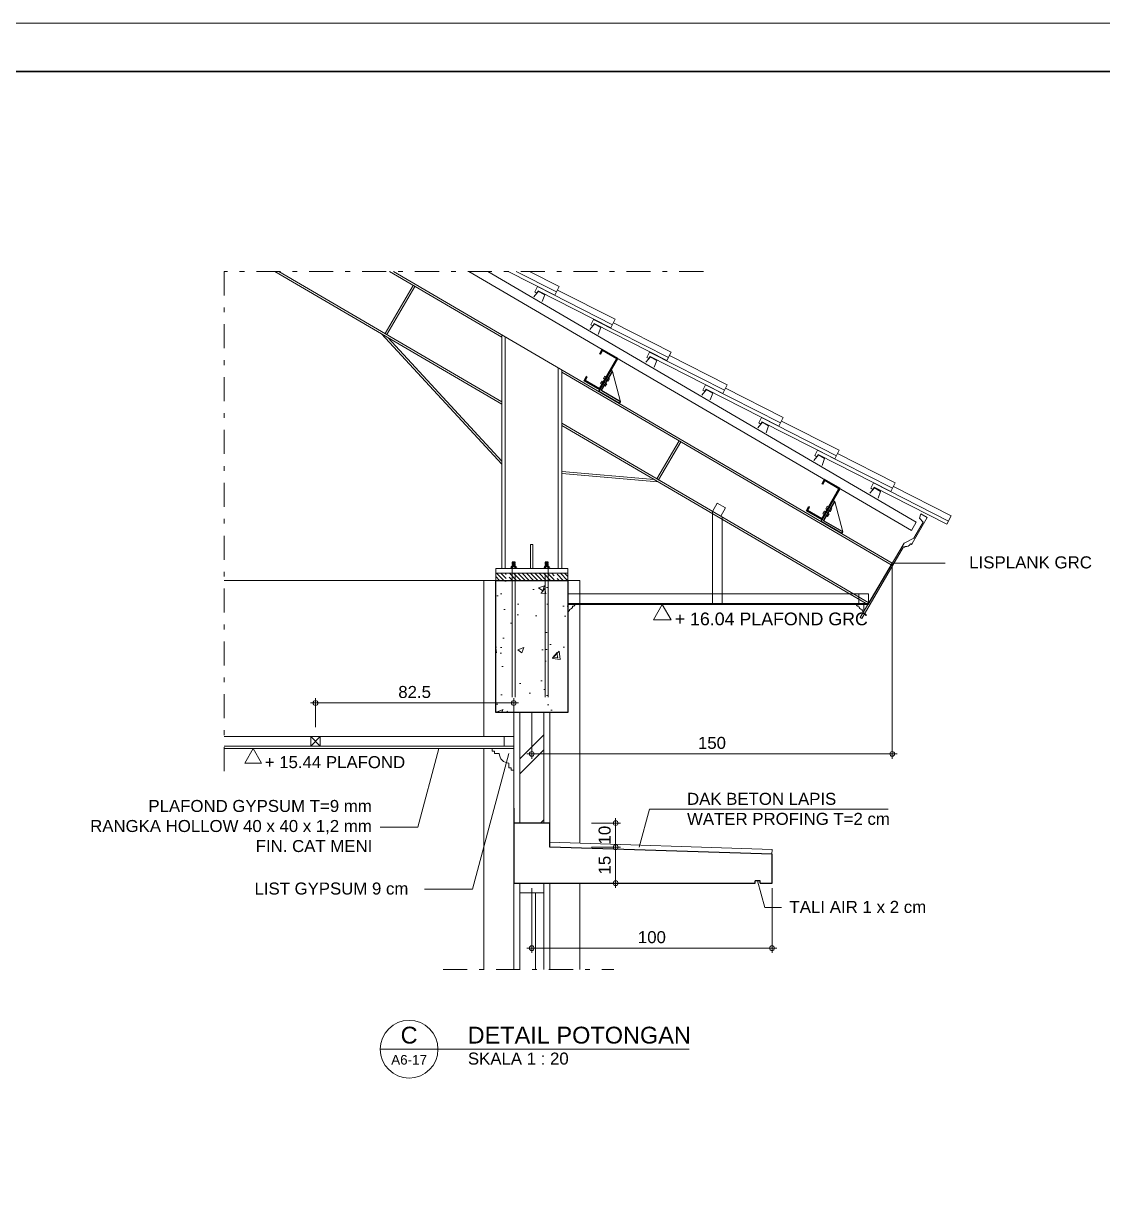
# Model space of a CAD drawing. Header units: millimetres. Extents: x -11 to 1625, y -267 to 180.
# Drawn here: x 937.21 to 959.67, y -181.27 to -157 of the extents above; entities that cross this region are included whole.
import ezdxf
from ezdxf.enums import TextEntityAlignment as Align

# ---------------------------------------------------------------- set-up
doc = ezdxf.new("R2010")
doc.units = ezdxf.units.MM
doc.linetypes.add('DASHDOT', pattern=[1, 0.5, -0.25, 0, -0.25])
doc.layers.add('03-GRS', color=3, linetype='Continuous')
for name, color, linetype, lineweight in [('ars', 11, 'Continuous', 5), ('atap', 7, 'Continuous', 20), ('balok', 111, 'Continuous', 35), ('blk', 1, 'Continuous', 30), ('GEN', 11, 'Continuous', 5), ('GRS KOP', 1, 'Continuous', 35), ('kap', 71, 'Continuous', 15), ('kop', 7, 'Continuous', 20), ('kus', 63, 'Continuous', 15), ('lan', 7, 'Continuous', 15), ('not', 7, 'Continuous', 20), ('pla', 213, 'Continuous', 15), ('tem', 5, 'Continuous', 20), ('u', 6, 'Continuous', 20)]:
    doc.layers.add(name, color=color, linetype=linetype, lineweight=lineweight)
doc.styles.add('BARU', font='complex.shx')
doc.styles.add('S', font='SIMPLEX', dxfattribs={"width": 1.1})
doc.styles.get("Standard").update_dxf_attribs({"font": 'ARIALUNI.TTF'})
doc.dimstyles.new('SK-20', dxfattribs={"dimtxt": 0.25, "dimasz": 0.1, "dimexe": 0.1, "dimexo": 0, "dimgap": 0.1, "dimtad": 1, "dimdec": 0, "dimlfac": 20, "dimzin": 12, "dimdsep": 46, "dimtxsty": 'Standard', "dimblk": 'BULAT', "dimcen": 0.1, "dimdle": 0.1, "dimclrd": 256, "dimclre": 256, "dimclrt": 256, "dimadec": 0, "dimazin": 3, "dimtfac": 1, "dimtdec": 0, "dimtix": 1, "dimtofl": 0, "dimtmove": 0, "dimatfit": 3, "dimldrblk": 'BULAT', "dimfxl": 0, "dimtolj": 1, "dimtzin": 0, "dimlwd": -1, "dimlwe": -1, "dimarcsym": 0})

# ---------------------------------------------------------------- blocks, each defined once
blk = doc.blocks.new('Ndtpd')
blk.add_line((0.747, 0), (-0.747, 0))
blk.add_circle((0, 0), 0.747)
at = {"flags": 4}
for tag, height, p in [('NO', 0.5, (0, 0.148)), ('NOLBR', 0.3, (0, -0.398))]:
    blk.add_attdef(tag, text='', height=height, dxfattribs=at).set_placement(p, align=Align.CENTER)
for tag, p, height in [('NDTPD', (1.516, 0.148), 0.5), ('SKALA', (1.523, -0.398), 0.3)]:
    blk.add_attdef(tag, p, '', height=height, dxfattribs=at)
blk = doc.blocks.new('BULAT')
for p, q in [((-1, 0), (1, 0)), ((0, -1), (0, 1))]:
    blk.add_line(p, q)
blk.add_circle((0, 0), 0.5)
blk = doc.blocks.new('*D3239')
at = {"layer": 'Defpoints', "color": 0, "ltscale": 0.15}
for p in [(947.787, -174.998), (952.787, -174.998), (947.787, -176.248)]:
    blk.add_point(p, dxfattribs=at)
at = {"layer": 'u', "ltscale": 0.15}
for p, q in [((947.787, -174.998), (947.787, -176.348)), ((952.787, -174.998), (952.787, -176.348)), ((952.687, -176.248), (947.887, -176.248))]:
    blk.add_line(p, q, dxfattribs=at)
at = {"layer": 'u', "ltscale": 0.15, "xscale": 0.1, "yscale": 0.1, "zscale": 0.1, "rotation": 180}
blk.add_blockref('BULAT', (947.787, -176.248), dxfattribs=at)
at = {"layer": 'u', "ltscale": 0.15, "xscale": 0.1, "yscale": 0.1, "zscale": 0.1}
blk.add_blockref('BULAT', (952.787, -176.248), dxfattribs=at)
at = {"layer": 'u', "ltscale": 0.15, "insert": (950.287, -176.02), "char_height": 0.25, "attachment_point": 5}
blk.add_mtext('\\A1;100', dxfattribs=at)
blk = doc.blocks.new('A$C58C93239')
at = {"layer": '03-GRS'}
for p, q in [((-662, 1348), (-12, 1721)), ((-662, 1348), (-12, 1721)), ((-619, 1336), (-23, 1677)), ((-619, 1336), (-23, 1677)), ((60, 1531), (-23, 1677)), ((60, 1531), (-23, 1677)), ((88, 1547), (-12, 1721)), ((88, 1547), (-12, 1721)), ((60, 1531), (88, 1547)), ((60, 1531), (88, 1547)), ((83, 46), (-662, 1348)), ((83, 46), (-662, 1348)), ((94, 90), (-619, 1336)), ((94, 90), (-619, 1336)), ((-444, 805), (-374, 845)), ((-444, 805), (-374, 845)), ((3, 24), (-444, 805)), ((3, 24), (-444, 805)), ((-267, 399), (-74, 510)), ((-267, 399), (-74, 510)), ((606, 577), (634, 593)), ((606, 577), (634, 593)), ((690, 431), (606, 577)), ((690, 431), (606, 577)), ((734, 419), (634, 593)), ((734, 419), (634, 593)), ((83, 46), (734, 419)), ((83, 46), (734, 419)), ((122, -23), (83, 46)), ((122, -23), (83, 46)), ((94, 90), (690, 431)), ((94, 90), (690, 431)), ((-785, -450), (-4, -3)), ((-785, -450), (-4, -3)), ((-746, -520), (-785, -450)), ((-746, -520), (-785, -450)), ((-746, -520), (122, -23)), ((-746, -520), (122, -23))]:
    blk.add_line(p, q, dxfattribs=at)
blk.add_ellipse((-14, 14), major_axis=(-14.1, 14.1), ratio=1, start_param=2.87598, end_param=4.446776, dxfattribs=at)
blk.add_ellipse((-14, 14), major_axis=(-14.1, 14.1), ratio=1, start_param=2.87598, end_param=4.446776, dxfattribs=at)
at = {"layer": 'atap', "color": 2}
for p, q in [((-444, 805), (-785, -450)), ((-327, 503), (-133, 614)), ((-327, 503), (-267, 399)), ((-267, 399), (-74, 510)), ((-133, 614), (-74, 510)), ((-208, 295), (-14, 406)), ((-208, 295), (-14, 406)), ((-208, 295), (-148, 191)), ((-148, 191), (46, 302)), ((-14, 406), (46, 302))]:
    blk.add_line(p, q, dxfattribs=at)
blk = doc.blocks.new('GORDING 150')
at = {"layer": 'balok', "color": 1, "ltscale": 0.5, "xscale": 0.09999999997671699, "yscale": 0.09999999997671699, "zscale": 0.09999999997671699}
blk.add_blockref('A$C58C93239', (12.8, -47.9), dxfattribs=at)
blk = doc.blocks.new('PEILA')
blk.add_lwpolyline([(-0.188, -0.325), (0.188, -0.325), (0, 0)], close=True)
at = {"style": 'S', "width": 1.1, "flags": 4}
blk.add_attdef('CAT', (0.265, -0.289), '', height=0.2, dxfattribs=at)
blk = doc.blocks.new('kop')
at = {"layer": 'GRS KOP'}
blk.add_lwpolyline([(1, 54), (83, 54), (83, 1), (1, 1)], close=True, dxfattribs=at)
at = {"layer": 'kop', "color": 7}
for p, q in [((84, 55), (0, 55)), ((0, 0), (84, 0))]:
    blk.add_line(p, q, dxfattribs=at)
at = {"layer": 'kop', "style": 'BARU', "flags": 4}
for p, height in [((73.8, 5.4), 0.35), ((80.303, 5.382), 0.25), ((73.8, 4.9), 0.35), ((80.303, 4.882), 0.25), ((73.8, 4.4), 0.35), ((80.303, 4.382), 0.25)]:
    blk.add_attdef('-', p, '', height=height, dxfattribs=at)
at = {"layer": 'kop', "flags": 4}
for tag, p in [('AR-00', (78.057, 2.648)), ('00', (81.238, 2.647))]:
    blk.add_attdef(tag, text='', height=0.35, dxfattribs=at).set_placement(p, align=Align.MIDDLE)
blk = doc.blocks.new('*D3290')
at = {"layer": 'Defpoints', "color": 0, "ltscale": 0.15}
for p in [(943.287, -171.145), (943.287, -171.645), (947.412, -171.645)]:
    blk.add_point(p, dxfattribs=at)
at = {"layer": 'u', "ltscale": 0.15}
for p, q in [((943.287, -171.645), (943.287, -171.045)), ((947.412, -171.645), (947.412, -171.045)), ((947.312, -171.145), (943.387, -171.145))]:
    blk.add_line(p, q, dxfattribs=at)
at = {"layer": 'u', "ltscale": 0.15, "xscale": 0.1, "yscale": 0.1, "zscale": 0.1, "rotation": 180}
blk.add_blockref('BULAT', (943.287, -171.145), dxfattribs=at)
at = {"layer": 'u', "ltscale": 0.15, "xscale": 0.1, "yscale": 0.1, "zscale": 0.1}
blk.add_blockref('BULAT', (947.412, -171.145), dxfattribs=at)
at = {"layer": 'u', "ltscale": 0.15, "insert": (945.35, -170.917), "char_height": 0.25, "attachment_point": 5}
blk.add_mtext('\\A1;82.5', dxfattribs=at)
blk = doc.blocks.new('*D3291')
at = {"layer": 'Defpoints', "color": 0, "ltscale": 0.15}
for p in [(949.033, -173.645), (949.033, -174.145), (949.533, -174.145)]:
    blk.add_point(p, dxfattribs=at)
at = {"layer": 'u', "ltscale": 0.15}
for p, q in [((949.033, -173.645), (949.633, -173.645)), ((949.533, -173.745), (949.533, -174.045)), ((949.033, -174.145), (949.633, -174.145))]:
    blk.add_line(p, q, dxfattribs=at)
at = {"layer": 'u', "ltscale": 0.15, "xscale": 0.1, "yscale": 0.1, "zscale": 0.1}
for p, rotation in [((949.533, -173.645), 90), ((949.533, -174.145), 270)]:
    blk.add_blockref('BULAT', p, dxfattribs=dict(at, rotation=rotation))
at = {"layer": 'u', "ltscale": 0.15, "insert": (949.305, -173.895), "char_height": 0.25, "attachment_point": 5, "rotation": 90}
blk.add_mtext('\\A1;10', dxfattribs=at)
blk = doc.blocks.new('*D3292')
at = {"layer": 'Defpoints', "color": 0, "ltscale": 0.15}
for p in [(949.033, -174.145), (949.033, -174.895), (949.533, -174.895)]:
    blk.add_point(p, dxfattribs=at)
at = {"layer": 'u', "ltscale": 0.15}
for p, q in [((949.033, -174.145), (949.633, -174.145)), ((949.533, -174.245), (949.533, -174.795)), ((949.033, -174.895), (949.633, -174.895))]:
    blk.add_line(p, q, dxfattribs=at)
at = {"layer": 'u', "ltscale": 0.15, "xscale": 0.1, "yscale": 0.1, "zscale": 0.1}
for p, rotation in [((949.533, -174.145), 90), ((949.533, -174.895), 270)]:
    blk.add_blockref('BULAT', p, dxfattribs=dict(at, rotation=rotation))
at = {"layer": 'u', "ltscale": 0.15, "insert": (949.305, -174.52), "char_height": 0.25, "attachment_point": 5, "rotation": 90}
blk.add_mtext('\\A1;15', dxfattribs=at)
blk = doc.blocks.new('*D3302')
at = {"layer": 'Defpoints', "color": 0, "ltscale": 0.15}
for p in [(955.288, -168.234), (947.787, -171.345), (947.787, -172.205)]:
    blk.add_point(p, dxfattribs=at)
at = {"layer": 'u', "ltscale": 0.15}
for p, q in [((955.288, -168.234), (955.288, -172.305)), ((947.787, -171.345), (947.787, -172.305)), ((955.188, -172.205), (947.887, -172.205))]:
    blk.add_line(p, q, dxfattribs=at)
at = {"layer": 'u', "ltscale": 0.15, "xscale": 0.1, "yscale": 0.1, "zscale": 0.1, "rotation": 180}
blk.add_blockref('BULAT', (947.787, -172.205), dxfattribs=at)
at = {"layer": 'u', "ltscale": 0.15, "xscale": 0.1, "yscale": 0.1, "zscale": 0.1}
blk.add_blockref('BULAT', (955.288, -172.205), dxfattribs=at)
at = {"layer": 'u', "ltscale": 0.15, "insert": (951.537, -171.977), "char_height": 0.25, "attachment_point": 5}
blk.add_mtext('\\A1;150', dxfattribs=at)

msp = doc.modelspace()

# ---------------------------------------------------------------- hatches: boundary and pattern name
at = {"layer": 'ars'}
h = msp.add_hatch(dxfattribs=at)
h.set_pattern_fill('ANSI31', color=256, scale=0.5, style=0)
h.set_pattern_definition([(135, (3423.91331, 196.91442), (0.0441941738, 0.0441941738), [])])
h.paths.add_polyline_path([(947.3167745, -168.4445338), (948.2567745, -168.4445338), (948.2567746, -168.5945338), (947.3167745, -168.5945338)])
h.paths.add_polyline_path([(948.5373075, -168.4445338), (948.5373075, -168.5945338), (948.3167746, -168.5945338), (948.3167745, -168.4445338)])
h.paths.add_polyline_path([(947.0373075, -168.5945338), (947.0373075, -168.4445338), (947.2567745, -168.4445338), (947.2567746, -168.5945338)])
h = msp.add_hatch(dxfattribs=at)
h.set_pattern_fill('TEMBOK', color=256, scale=1.25)
h.set_pattern_definition([(45, (877.8084, -436.4896), (-0.8838835, 0.8838835), []), (45, (878.1209, -436.4896), (-0.8838835, 0.8838835), [])])
h.paths.add_polyline_path([(948.0373075, -171.3445338), (947.5373075, -171.3445338), (947.5373075, -173.6445338), (948.0373075, -173.6445338)])
at = {"layer": 'lan'}
h = msp.add_hatch(dxfattribs=at)
h.set_pattern_fill('AR-CONC', color=256, scale=0.007)
h.set_pattern_definition([(50, (-18.1559, -80.3849), (1.2752927, -0.1115736), [0.13335, -1.46685]), (355, (-18.1559, -80.385), (-0.2466998, 1.3373965), [0.10668, -1.17348]), (100.451, (-18.0496, -80.3942), (1.0285975, 1.2258168), [0.11333, -1.24663]), (46.1842, (-18.1559, -80.0293), (1.8975533, -0.2942963), [0.200025, -2.200275]), (96.6356, (-17.9978, -80.0539), (1.6618296, 1.731979), [0.169995, -1.869945]), (351.184, (-18.1559, -80.0293), (1.6618322, 1.731976), [0.16002, -1.76022]), (21, (-17.9781, -80.1182), (1.0613042, -0.7158586), [0.13335, -1.46685]), (326, (-17.9781, -80.1182), (0.4326142, 1.2893158), [0.10668, -1.17348]), (71.4514, (-17.8896, -80.1779), (1.4939154, 0.57346), [0.11333, -1.24663]), (37.5, (-18.1559, -80.38494), (0.02162022, 0.59188527), [0, -1.159256, 0, -1.19126, 0, -1.177925]), (7.5, (-18.1559, -80.38494), (0.46773764, 0.70126402), [0, -0.679196, 0, -1.132586, 0, -0.448945]), (327.5, (-18.55237, -80.38494), (0.94913417, -0.0401012), [0, -0.4445, 0, -1.38684, 0, -1.84023]), (317.5, (-18.7302, -80.3849), (1.0369043, 0.17798544), [0, -0.57785, 0, -0.921004, 0, -1.30683])])
h.paths.add_polyline_path([(948.5373075, -171.3445338), (947.0373075, -171.3445338), (947.0373075, -168.5945338), (948.5373075, -168.5945338)])

# ---------------------------------------------------------------- linework, layer by layer
at = {"ltscale": 10}
msp.add_line((955.2873075, -168.2335693), (954.7822319, -169.0966444), dxfattribs=at)
at = {"layer": 'ars'}
for p, q in [((942.4386741, -162.1627979), (947.1623075, -164.9270905)), ((942.5277697, -162.1627979), (947.1623075, -164.8749514)), ((944.8244554, -162.1627979), (947.1623075, -163.53092)), ((944.913551, -162.1627979), (955.2873075, -168.2335693)), ((944.7360912, -163.4551181), (945.3219789, -162.453951)), ((944.7706142, -163.4753211), (945.3565019, -162.474154)), ((947.1623075, -166.1770905), (944.6623075, -163.4640787)), ((947.1623075, -166.1106843), (944.7951199, -163.5418011)), ((947.1623075, -168.3445338), (947.1623075, -163.4787808)), ((947.2373075, -168.3445338), (947.2373075, -163.5226712)), ((948.3373075, -168.3445338), (948.3373075, -164.1663964)), ((948.4123075, -168.3445338), (948.4123075, -164.2102868)), ((948.4123075, -164.2566327), (955.2671045, -168.2680923)), ((948.4123075, -165.3225886), (954.8024349, -169.0621214)), ((948.4123075, -165.3689345), (954.7822319, -169.0966444)), ((950.391791, -166.4809917), (950.8564606, -165.6869626)), ((950.426314, -166.5011947), (950.8909836, -165.7071656)), ((948.4123075, -166.3287896), (950.3320177, -166.492358)), ((948.4123075, -166.3689345), (950.4123075, -166.539344)), ((947.7623075, -167.8445336), (947.8123075, -167.8445337)), ((947.7623075, -168.3445337), (947.7623075, -167.8445336)), ((947.8123075, -168.3445337), (947.8123075, -167.8445337)), ((947.3817744, -168.2065338), (947.4417744, -168.2105338)), ((947.3817744, -168.2145338), (947.4417744, -168.2185338)), ((947.3857744, -168.2108005), (947.4377744, -168.2142671)), ((948.0692744, -168.2065338), (948.1292744, -168.2105338)), ((948.0692744, -168.2145338), (948.1292744, -168.2185338)), ((948.0732744, -168.2108005), (948.1252744, -168.2142671)), ((947.0373075, -168.3445338), (948.5373075, -168.3445338)), ((947.0373075, -168.4445338), (947.0373075, -168.3445338)), ((947.0373075, -168.4445338), (948.5373075, -168.4445338)), ((947.0373075, -168.4445338), (947.0373075, -168.5945338)), ((947.4417744, -168.2262671), (947.3817744, -168.2225338)), ((947.4417744, -168.2342671), (947.3817744, -168.2305338)), ((947.4417744, -168.2420005), (947.3817744, -168.2385338)), ((947.4417744, -168.2500005), (947.3817744, -168.2465338)), ((947.4417744, -168.2577338), (947.3817744, -168.2545338)), ((947.4417744, -168.2657338), (947.3817744, -168.2625338)), ((947.4417744, -168.2734671), (947.3817744, -168.2705338)), ((947.4417744, -168.2814671), (947.3817744, -168.2785338)), ((947.4417744, -168.2892005), (947.3817744, -168.2865338)), ((947.4417744, -168.2972005), (947.3817744, -168.2945338)), ((947.4417744, -168.3049338), (947.3817744, -168.3025338)), ((947.3857744, -168.2188005), (947.4377744, -168.2222671)), ((947.4377744, -168.2300005), (947.3857744, -168.2268005)), ((947.4377744, -168.2380005), (947.3857744, -168.2348005)), ((947.4377744, -168.2457338), (947.3857744, -168.2428005)), ((947.4377744, -168.2537338), (947.3857744, -168.2508005)), ((947.4377744, -168.2614671), (947.3857744, -168.2588005)), ((947.4377744, -168.2694671), (947.3857744, -168.2668005)), ((947.4377744, -168.2772005), (947.3857744, -168.2748005)), ((947.4377744, -168.2852005), (947.3857744, -168.2828005)), ((947.4377744, -168.2929338), (947.3857744, -168.2908005)), ((947.4377744, -168.3009338), (947.3857744, -168.2988005)), ((948.1292744, -168.2262671), (948.0692744, -168.2225338)), ((948.1292744, -168.2342671), (948.0692744, -168.2305338)), ((948.1292744, -168.2420005), (948.0692744, -168.2385338)), ((948.1292744, -168.2500005), (948.0692744, -168.2465338)), ((948.1292744, -168.2577338), (948.0692744, -168.2545338)), ((948.1292744, -168.2657338), (948.0692744, -168.2625338)), ((948.1292744, -168.2734671), (948.0692744, -168.2705338)), ((948.1292744, -168.2814671), (948.0692744, -168.2785338)), ((948.1292744, -168.2892005), (948.0692744, -168.2865338)), ((948.1292744, -168.2972005), (948.0692744, -168.2945338)), ((948.1292744, -168.3049338), (948.0692744, -168.3025338)), ((948.0732744, -168.2188005), (948.1252744, -168.2222671)), ((948.1252744, -168.2300005), (948.0732744, -168.2268005)), ((948.1252744, -168.2380005), (948.0732744, -168.2348005)), ((948.1252744, -168.2457338), (948.0732744, -168.2428005)), ((948.1252744, -168.2537338), (948.0732744, -168.2508005)), ((948.1252744, -168.2614671), (948.0732744, -168.2588005)), ((948.1252744, -168.2694671), (948.0732744, -168.2668005)), ((948.1252744, -168.2772005), (948.0732744, -168.2748005)), ((948.1252744, -168.2852005), (948.0732744, -168.2828005)), ((948.1252744, -168.2929338), (948.0732744, -168.2908005)), ((948.1252744, -168.3009338), (948.0732744, -168.2988005)), ((948.5373075, -168.4445338), (948.5373075, -168.3445338)), ((948.5373075, -168.4445338), (948.5373075, -168.5945338)), ((947.0373075, -168.5945338), (948.5373075, -168.5945338)), ((954.7822428, -169.0966257), (948.5373075, -169.0966257)), ((943.1873075, -172.0445338), (943.3873075, -171.8445338)), ((943.1873075, -171.8445338), (943.3873075, -172.0445338)), ((947.4123075, -172.0945338), (941.3844757, -172.0945338)), ((952.7873075, -174.1944812), (948.1623075, -174.0444812))]:
    msp.add_line(p, q, dxfattribs=at)
for points in [[(947.8304644, -162.691474), (947.9277959, -162.574634), (948.0572615, -162.6503878), (948.0030853, -162.7924791)], [(948.9954378, -163.3731311), (949.0927693, -163.2562911), (949.2222349, -163.3320449), (949.1680587, -163.4741362)], [(950.1604112, -164.0547882), (950.2577427, -163.9379482), (950.3872083, -164.013702), (950.3330321, -164.1557933)], [(951.3253846, -164.7364453), (951.4227161, -164.6196053), (951.5521817, -164.6953591), (951.4980055, -164.8374504)], [(952.490358, -165.4181024), (952.5876895, -165.3012623), (952.7171551, -165.3770162), (952.6629789, -165.5191075)], [(953.6553314, -166.0997595), (953.7526629, -165.9829194), (953.8821285, -166.0586732), (953.8279523, -166.2007645)], [(954.8203048, -166.7814165), (954.9176363, -166.6645765), (955.0471019, -166.7403303), (954.9929257, -166.8824216)], [(947.3855244, -168.3065338), (947.3817744, -168.3025338), (947.3857744, -168.2988005), (947.3817744, -168.2945338), (947.3857744, -168.2908005), (947.3817744, -168.2865338), (947.3857744, -168.2828005), (947.3817744, -168.2785338), (947.3857744, -168.2748005), (947.3817744, -168.2705338), (947.3857744, -168.2668005), (947.3817744, -168.2625338), (947.3857744, -168.2588005), (947.3817744, -168.2545338), (947.3857744, -168.2508005), (947.3817744, -168.2465338), (947.3857744, -168.2428005), (947.3817744, -168.2385338), (947.3857744, -168.2348005), (947.3817744, -168.2305338), (947.3857744, -168.2268005), (947.3817744, -168.2225338), (947.3857744, -168.2188005), (947.3817744, -168.2145338), (947.3857744, -168.2108005), (947.3817744, -168.2065338), (947.4377744, -168.2065338), (947.4417744, -168.2105338), (947.4377744, -168.2142671), (947.4417744, -168.2185338), (947.4377744, -168.2222671), (947.4417744, -168.2262671), (947.4377744, -168.2300005), (947.4417744, -168.2342671), (947.4377744, -168.2380005), (947.4417744, -168.2420005), (947.4377744, -168.2457338), (947.4417744, -168.2500005), (947.4377744, -168.2537338), (947.4417744, -168.2577338), (947.4377744, -168.2614671), (947.4417744, -168.2657338), (947.4377744, -168.2694671), (947.4417744, -168.2734671), (947.4377744, -168.2772005), (947.4417744, -168.2814671), (947.4377744, -168.2852005), (947.4417744, -168.2892005), (947.4377744, -168.2929338), (947.4417744, -168.2972005), (947.4377744, -168.3009338), (947.4417744, -168.3049338), (947.4400602, -168.3065338)], [(948.0730244, -168.3065338), (948.0692744, -168.3025338), (948.0732744, -168.2988005), (948.0692744, -168.2945338), (948.0732744, -168.2908005), (948.0692744, -168.2865338), (948.0732744, -168.2828005), (948.0692744, -168.2785338), (948.0732744, -168.2748005), (948.0692744, -168.2705338), (948.0732744, -168.2668005), (948.0692744, -168.2625338), (948.0732744, -168.2588005), (948.0692744, -168.2545338), (948.0732744, -168.2508005), (948.0692744, -168.2465338), (948.0732744, -168.2428005), (948.0692744, -168.2385338), (948.0732744, -168.2348005), (948.0692744, -168.2305338), (948.0732744, -168.2268005), (948.0692744, -168.2225338), (948.0732744, -168.2188005), (948.0692744, -168.2145338), (948.0732744, -168.2108005), (948.0692744, -168.2065338), (948.1252744, -168.2065338), (948.1292744, -168.2105338), (948.1252744, -168.2142671), (948.1292744, -168.2185338), (948.1252744, -168.2222671), (948.1292744, -168.2262671), (948.1252744, -168.2300005), (948.1292744, -168.2342671), (948.1252744, -168.2380005), (948.1292744, -168.2420005), (948.1252744, -168.2457338), (948.1292744, -168.2500005), (948.1252744, -168.2537338), (948.1292744, -168.2577338), (948.1252744, -168.2614671), (948.1292744, -168.2657338), (948.1252744, -168.2694671), (948.1292744, -168.2734671), (948.1252744, -168.2772005), (948.1292744, -168.2814671), (948.1252744, -168.2852005), (948.1292744, -168.2892005), (948.1252744, -168.2929338), (948.1292744, -168.2972005), (948.1252744, -168.3009338), (948.1292744, -168.3049338), (948.1275602, -168.3065338)], [(947.3817744, -168.3065338), (947.381776, -171.0216894)], [(947.4417744, -168.3445338), (947.4417744, -168.3065338)], [(947.4417759, -171.0216894), (947.4417745, -168.4445338)], [(948.0692744, -168.3445338), (948.0692744, -168.3065338)], [(948.069276, -171.0216892), (948.0692745, -168.4445338)], [(948.1292744, -168.3065338), (948.1292761, -171.0216892)], [(948.0373075, -171.3445338), (948.0373075, -173.6445338), (947.5373075, -173.6445338), (947.5373075, -171.3445338)], [(952.7873075, -174.1944812), (952.784066, -174.2944287)]]:
    msp.add_lwpolyline(points, dxfattribs=at)
for points in [[(954.6548604, -169.3853304), (955.5256965, -167.897886, 0.4142135624), (955.5598998, -167.888934, 0.296440068), (955.6665041, -167.8354502), (955.6880817, -167.8480758), (955.7007074, -167.8264982), (956.0163483, -167.287058), (955.8868826, -167.2113041), (955.8543769, -167.2965589), (955.9316425, -167.3823204), (955.7383731, -167.7126238), (955.5333648, -167.8154772), (954.6238846, -169.3671811)], [(948.6706409, -169.1299591), (948.6706409, -169.1132924), (948.6873075, -169.1132924), (948.6873075, -169.0966257), (948.5373075, -169.0966257), (948.5373075, -169.2466257), (948.5539742, -169.2466257), (948.5539742, -169.2299591), (948.5706409, -169.2299591), (948.5706409, -169.1966257, 0.4142135624), (948.6373075, -169.1299591)]]:
    msp.add_lwpolyline(points, format="xyb", close=True, dxfattribs=at)
for points in [[(947.4817744, -168.3445338), (947.4817744, -168.3365338), (947.3417744, -168.3365338), (947.3417744, -168.3445338)], [(947.3867744, -168.3102838), (947.3680244, -168.3065338), (947.3617744, -168.3102838), (947.3617744, -168.3327838), (947.3680244, -168.3365338), (947.3867744, -168.3327838)], [(947.3617744, -168.3065338), (947.3617744, -168.3365338), (947.4617744, -168.3365338), (947.4617744, -168.3065338)], [(947.4242744, -168.3065338), (947.4117744, -168.3065338), (947.3992744, -168.3065338), (947.3867744, -168.3102838), (947.3867744, -168.3327838), (947.3992744, -168.3365338), (947.4117744, -168.3365338), (947.4242744, -168.3365338), (947.4367744, -168.3327838), (947.4367744, -168.3102838)], [(947.4367744, -168.3102838), (947.4555244, -168.3065338), (947.4617744, -168.3102838), (947.4617744, -168.3327838), (947.4555244, -168.3365338), (947.4367744, -168.3327838)], [(948.1692744, -168.3445338), (948.1692744, -168.3365338), (948.0292744, -168.3365338), (948.0292744, -168.3445338)], [(948.0742744, -168.3102838), (948.0555244, -168.3065338), (948.0492744, -168.3102838), (948.0492744, -168.3327838), (948.0555244, -168.3365338), (948.0742744, -168.3327838)], [(948.1492744, -168.3065338), (948.1492744, -168.3365338), (948.0492744, -168.3365338), (948.0492744, -168.3065338)], [(948.0867744, -168.3065338), (948.0992744, -168.3065338), (948.1117744, -168.3065338), (948.1242744, -168.3102838), (948.1242744, -168.3327838), (948.1117744, -168.3365338), (948.0992744, -168.3365338), (948.0867744, -168.3365338), (948.0742744, -168.3327838), (948.0742744, -168.3102838)], [(948.1242744, -168.3102838), (948.1430244, -168.3065338), (948.1492744, -168.3102838), (948.1492744, -168.3327838), (948.1430244, -168.3365338), (948.1242744, -168.3327838)]]:
    msp.add_lwpolyline(points, close=True, dxfattribs=at)
at = {"layer": 'blk'}
for p, q in [((947.4123075, -173.3320338), (947.4123075, -174.8945338)), ((947.4123075, -174.8945338), (952.4373075, -174.8945338)), ((952.5373075, -174.8445338), (952.4373075, -174.8445338)), ((952.4373075, -174.8945338), (952.4373075, -174.8445338)), ((952.5373075, -174.8945338), (952.5373075, -174.8445338)), ((952.5373075, -174.8945338), (952.7873075, -174.8945338))]:
    msp.add_line(p, q, dxfattribs=at)
msp.add_lwpolyline([(948.5373075, -171.3445338), (947.0373075, -171.3445338), (947.0373075, -168.5945338), (948.5373075, -168.5945338)], close=True, dxfattribs=at)
msp.add_lwpolyline([(952.5373075, -174.8945338), (952.7873075, -174.8945338), (952.7873075, -174.2945338), (948.1623075, -174.1445338), (948.1623075, -173.6445338), (947.4123075, -173.6445338), (947.4123075, -174.8945338), (952.4373075, -174.8945338)], dxfattribs=at)
at = {"layer": 'GEN', "color": 11}
for p, q in [((948.3031061, -162.5898095), (947.4622919, -162.1627979)), ((949.4680795, -163.2714666), (947.9077651, -162.4790532)), ((950.6330529, -163.9531237), (949.0727385, -163.1607103)), ((951.7980263, -164.6347808), (950.2377119, -163.8423674)), ((952.9629997, -165.3164379), (951.4026853, -164.5240245)), ((954.1279731, -165.998095), (952.5676587, -165.2056815)), ((955.2944912, -166.6771122), (953.7341768, -165.8846988)), ((956.4597966, -167.3582019), (954.8994822, -166.5657884))]:
    msp.add_line(p, q, dxfattribs=at)
for points in [[(947.7383473, -162.1627979), (948.3597071, -162.4783585), (948.2691455, -162.6566802), (947.2966586, -162.1627979)], [(948.3233638, -162.5499209), (949.5246805, -163.1600156), (949.4341189, -163.3383372), (947.918385, -162.5685642), (947.8957446, -162.6131446), (947.8511642, -162.5905042), (947.9077651, -162.4790532)], [(949.4883372, -163.231578), (950.6896539, -163.8416727), (950.5990923, -164.0199943), (949.0833584, -163.2502213), (949.060718, -163.2948017), (949.0161376, -163.2721613), (949.0727385, -163.1607103)], [(950.6533106, -163.9132351), (951.8546273, -164.5233298), (951.7640657, -164.7016514), (950.2483318, -163.9318784), (950.2256914, -163.9764588), (950.181111, -163.9538184), (950.2377119, -163.8423674)], [(951.818284, -164.5948922), (953.0196007, -165.2049869), (952.9290391, -165.3833085), (951.4133052, -164.6135355), (951.3906648, -164.6581159), (951.3460844, -164.6354755), (951.4026853, -164.5240245)], [(952.9832574, -165.2765493), (954.1845741, -165.8866439), (954.0940126, -166.0649656), (952.5782786, -165.2951925), (952.5556382, -165.339773), (952.5110578, -165.3171326), (952.5676587, -165.2056815)], [(954.1497406, -165.9555488), (955.3510921, -166.5656611), (955.2605306, -166.7439828), (953.7447966, -165.9742098), (953.7221563, -166.0187902), (953.6775758, -165.9961498), (953.7341768, -165.8846988)], [(955.315046, -166.6366385), (956.5163975, -167.2467508), (956.425836, -167.4250725), (954.910102, -166.6552994), (954.8874617, -166.6998799), (954.8428812, -166.6772395), (954.8994822, -166.5657884)]]:
    msp.add_lwpolyline(points, dxfattribs=at)
at = {"layer": 'kap'}
for p, q in [((951.5475721, -168.8766257), (951.5475721, -169.0766257)), ((951.7475721, -168.8766257), (951.7475721, -169.0766257))]:
    msp.add_line(p, q, dxfattribs=at)
msp.add_lwpolyline([(946.4766164, -162.1627979), (955.6882649, -167.5527796), (955.7894928, -167.3802891), (946.872636, -162.1627979)], dxfattribs=at)
at = {"layer": 'kus'}
for p, q in [((947.5373075, -174.8945338), (947.5373075, -176.6945338)), ((948.0373075, -174.8945338), (948.0373075, -176.6945338)), ((947.5373075, -175.0945338), (948.0373075, -175.0945338)), ((947.8623075, -175.0945338), (947.8623075, -176.6945338))]:
    msp.add_line(p, q, dxfattribs=at)
at = {"layer": 'lan'}
for p, q in [((947.4123075, -174.8945338), (947.4123075, -176.6945338)), ((948.1623075, -174.8945338), (948.1623075, -176.6945338))]:
    msp.add_line(p, q, dxfattribs=at)
for points in [[(954.5610942, -169.1299591), (954.5610942, -169.1132924), (954.5444275, -169.1132924), (954.5444275, -169.0966257), (954.6944275, -169.0966257), (954.6944275, -169.2466257), (954.6777608, -169.2466257), (954.6777608, -169.2299591), (954.6610942, -169.2299591), (954.6610942, -169.1966257, -0.4142135624), (954.5944275, -169.1299591)], [(947.0123075, -172.1945338), (947.0123075, -172.1445338), (946.9623075, -172.1445338), (946.9623075, -172.0945338), (947.4123075, -172.0945338), (947.4123075, -172.5445338), (947.3623075, -172.5445338), (947.3623075, -172.4945338), (947.3123075, -172.4945338), (947.3123075, -172.3945338, -0.4142135624), (947.1123075, -172.1945338)]]:
    msp.add_lwpolyline(points, format="xyb", close=True, dxfattribs=at)
at = {"layer": 'not'}
for p, q in [((956.3870523, -168.2335693), (955.2873075, -168.2335693)), ((945.4181014, -173.7258001), (945.8551979, -172.0945338)), ((946.5545928, -175.0223635), (947.3123075, -172.1945338)), ((950.2368992, -173.3536259), (950.0252483, -174.1435177)), ((955.2012421, -173.3536259), (950.2368992, -173.3536259)), ((944.6308508, -173.7258001), (945.4181014, -173.7258001)), ((952.6371753, -175.403848), (952.4873075, -174.8445338)), ((945.5532168, -175.0223635), (946.5545928, -175.0223635)), ((952.9859616, -175.403848), (952.6371753, -175.403848)), ((945.83577, -178.3507096), (951.0628075, -178.3507096))]:
    msp.add_line(p, q, dxfattribs=at)
at = {"layer": 'not', "linetype": 'DASHDOT'}
msp.add_line((945.94619, -176.6945338), (949.4956551, -176.6945338), dxfattribs=at)
msp.add_lwpolyline([(951.3579647, -162.1627979), (941.3844757, -162.1627979), (941.3844757, -172.6221303)], dxfattribs=at)
at = {"layer": 'pla'}
for p, q in [((951.546985, -167.1583771), (951.646985, -166.985172)), ((951.82019, -167.085172), (951.646985, -166.985172)), ((951.5475721, -167.1573602), (951.5475721, -169.0766257)), ((951.72019, -167.2583771), (951.82019, -167.085172)), ((951.7475721, -167.2744012), (951.7475721, -169.0766257)), ((954.7939469, -168.8766257), (948.5373075, -168.8766257)), ((954.5939469, -169.0766257), (954.5939469, -168.8766257)), ((954.7939469, -169.0766257), (954.7939469, -168.8766257)), ((954.7939469, -169.0766257), (948.5373075, -169.0766257)), ((947.4123075, -171.8445338), (941.3844757, -171.8445338)), ((943.1873075, -171.8445338), (943.1873075, -172.0445338)), ((943.3873075, -171.8445338), (943.3873075, -172.0445338)), ((947.2123075, -171.8445338), (947.2123075, -172.0445338)), ((947.4123075, -172.0445338), (941.3844757, -172.0445338))]:
    msp.add_line(p, q, dxfattribs=at)
at = {"layer": 'tem'}
for p, q in [((948.7873075, -168.5945338), (941.3844757, -168.5945338)), ((946.7873075, -168.5945338), (946.7873075, -171.8445338)), ((948.7873075, -168.5945338), (948.7873075, -174.0647515)), ((947.4123075, -171.3445338), (947.4123075, -173.6445338)), ((948.1623075, -173.6445338), (948.1623075, -171.3445338)), ((946.7873075, -172.0945338), (946.7873075, -176.6945338)), ((948.7873075, -174.8945338), (948.7873075, -176.6945338))]:
    msp.add_line(p, q, dxfattribs=at)
at = {"layer": 'u'}
msp.add_lwpolyline([(955.2873075, -168.2335693), (954.7822319, -169.0966444)], dxfattribs=at)

# ---------------------------------------------------------------- block references
at = {"linetype": 'Continuous', "ltscale": 5, "xscale": -0.004999999999999261, "yscale": 0.00499999999999926, "zscale": 0.00499999999999926, "rotation": 359.7815259932136}
for p in [(949.3083734, -164.4103618), (953.9333734, -167.1169338)]:
    msp.add_blockref('GORDING 150', p, dxfattribs=at)
at = {"layer": 'kop'}
for p in [(911.2141622, -157), (911.2141622, -212)]:
    msp.add_blockref('kop', p, dxfattribs=at)
at = {"layer": 'not'}
ref = msp.add_blockref('PEILA', (950.50438, -169.0966257), dxfattribs=dict(at, xscale=0.9783858291940987, yscale=0.9783858291940987, zscale=0.9783858291940987))
ref.add_attrib('CAT', '+ 16.04 PLAFOND GRC ', (950.7621153, -169.5272185), dxfattribs={"layer": '0', "height": 0.264783432, "flags": 4})
ref = msp.add_blockref('PEILA', (941.9886765, -172.0945338), dxfattribs=dict(at, xscale=0.9237604307034011, yscale=0.9237604307034011, zscale=0.9237604307034011))
ref.add_attrib('CAT', '+ 15.44 PLAFOND', (942.2320218, -172.5010856), dxfattribs={"layer": '0', "height": 0.25, "flags": 4})
ref = msp.add_blockref('Ndtpd', (945.23577, -178.3507096), dxfattribs=dict(at, xscale=0.803212851405533, yscale=0.803212851405533, zscale=0.803212851405533))
ref.add_attrib('NO', 'C', dxfattribs={"layer": '0', "height": 0.35, "flags": 4}).set_placement((945.2354428, -178.2321837), align=Align.CENTER)
ref.add_attrib('NDTPD', 'DETAIL POTONGAN', (946.4534546, -178.2321837), dxfattribs={"layer": '0', "height": 0.35, "flags": 4})
ref.add_attrib('NOLBR', 'A6-17', dxfattribs={"layer": '0', "height": 0.2, "flags": 4}).set_placement((945.2354428, -178.6706795), align=Align.CENTER)
ref.add_attrib('SKALA', 'SKALA 1 : 20', (946.4592547, -178.6706795), dxfattribs={"layer": '0', "height": 0.25, "flags": 4})

# ---------------------------------------------------------------- texts
at = {"layer": 'not', "attachment_point": 1}
for s, width, insert, char_height in [('\\A1;LISPLANK GRC', 3.42598188, (956.8895088, -168.0926683), 0.25122825), ('DAK BETON LAPIS WATER PROFING T=2 cm', 4.214865537, (951.0187267, -173.0145644), 0.25), ('\\pi1.3935;PLAFOND GYPSUM T=9 mm\\P\\pi0.18083;RANGKA HOLLOW 40 x 40 x 1,2 mm\\P\\pi3.6263;FIN. CAT MENI', 5.991879666, (938.4178372, -173.1632481), 0.25), ('\\pi1.6369;LIST GYPSUM 9 cm', 4.790343037, (940.3812065, -174.8813608), 0.25), ('\\A1;TALI AIR 1 x 2 cm', 3.162948582, (953.1489449, -175.2629469), 0.25122825)]:
    msp.add_mtext_dynamic_manual_height_columns(s, width=width, gutter_width=4.3707989, heights=[0], dxfattribs=dict(at, insert=insert, char_height=char_height))

# ---------------------------------------------------------------- dimensions: what is measured, and where the dimension line sits
at = {"layer": 'u', "ltscale": 0.15}
for base, p1, p2, angle, picture, middle in [((947.7873075, -172.2050043), (955.2883139, -168.2335693), (947.7873075, -171.3445338), 180, '*D3302', (951.5373075, -172.2050043)), ((949.532911, -174.1445338), (949.032911, -173.6445338), (949.032911, -174.1445338), 270, '*D3291', (949.532911, -173.8945338)), ((949.532911, -174.8945338), (949.032911, -174.1445338), (949.032911, -174.8945338), 270, '*D3292', (949.532911, -174.5195338)), ((947.7873075, -176.2477762), (952.7873075, -174.9977762), (947.7873075, -174.9977762), 180, '*D3239', (950.2873075, -176.2477762))]:
    dim = msp.add_linear_dim(base=base, p1=p1, p2=p2, angle=angle, dimstyle='SK-20', dxfattribs=at)
    dim.commit()
    dim.dimension.update_dxf_attribs({"geometry": picture, "text_midpoint": middle, "dimtype": 160})
dim = msp.add_linear_dim(base=(943.2873075, -171.1445338), p1=(947.4123075, -171.6445338), p2=(943.2873075, -171.6445338), angle=180, dimstyle='SK-20', override={"dimdec": 1}, dxfattribs=at)
dim.commit()
dim.dimension.update_dxf_attribs({"geometry": '*D3290', "text_midpoint": (945.3498075, -171.1445338), "dimtype": 160})

doc.saveas('drawing.dxf')
